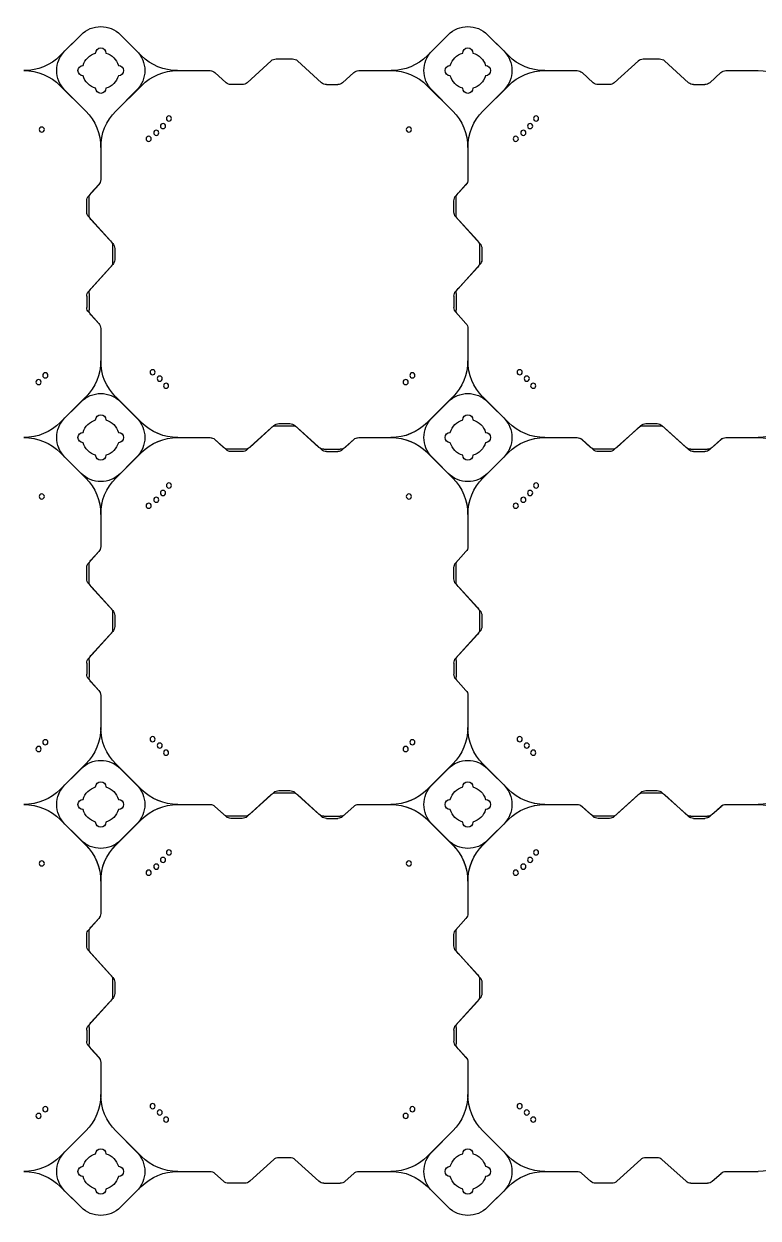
# Model space of a CAD drawing. Header units: millimetres. Extents: x -1612139 to -1260738, y 1141106 to 1536160.
# Drawn here: x -1338032 to -1337032, y 1183512 to 1185140 of the extents above; entities that cross this region are included whole.
import ezdxf

# ---------------------------------------------------------------- set-up
doc = ezdxf.new("R2010")
doc.units = ezdxf.units.MM
doc.header["$LTSCALE"] = 10
doc.layers.get('0').update_dxf_attribs({"linetype": 'CONTINUOUS'})
doc.layers.add('W-FLOAT_BOWL浮筒', color=253, linetype='CONTINUOUS')

# ---------------------------------------------------------------- blocks, each defined once
blk = doc.blocks.new('蓝色')
at = {"layer": 'W-FLOAT_BOWL浮筒', "color": 5}
for p, q in [((7979.5, 1549.2), (7951.2, 1520.9)), ((7957.5, 1527.3), (7979.4, 1549.2)), ((8033.2, 1549.2), (8055.2, 1527.3)), ((8033.2, 1549.2), (8061.5, 1520.9)), ((8479.5, 1549.2), (8451.2, 1520.9)), ((8457.5, 1527.3), (8479.4, 1549.2)), ((8533.2, 1549.2), (8555.2, 1527.3)), ((8533.2, 1549.2), (8561.5, 1520.9)), ((8173.5, 1513.8), (8161.6, 1503)), ((8202.5, 1516.4), (8180.2, 1516.4)), ((8209.2, 1513.8), (8242, 1484)), ((8303.5, 1513.8), (8270.7, 1484)), ((8310.2, 1516.4), (8332.5, 1516.4)), ((8339.2, 1513.8), (8351.1, 1503)), ((8673.5, 1513.8), (8661.6, 1503)), ((8702.5, 1516.4), (8680.2, 1516.4)), ((8709.2, 1513.8), (8742, 1484)), ((8803.5, 1513.8), (8770.7, 1484)), ((8810.2, 1516.4), (8832.5, 1516.4)), ((8839.2, 1513.8), (8851.1, 1503)), ((8110.9, 1500.4), (8154.9, 1500.4)), ((8357.8, 1500.4), (8401.6, 1500.4)), ((8610.9, 1500.4), (8654.9, 1500.4)), ((8857.8, 1500.4), (8901.6, 1500.4)), ((8248.7, 1481.4), (8264, 1481.4)), ((8748.7, 1481.4), (8764, 1481.4)), ((7985.8, 1445.1), (7951.1, 1479.9)), ((7957.5, 1473.5), (7985.8, 1445.2)), ((8026.8, 1445.1), (8061.6, 1479.9)), ((8055.2, 1473.5), (8026.8, 1445.2)), ((8485.8, 1445.1), (8451.1, 1479.9)), ((8457.5, 1473.5), (8485.8, 1445.2)), ((8526.8, 1445.1), (8561.6, 1479.9)), ((8555.2, 1473.5), (8526.8, 1445.2)), ((8006.3, 1351.6), (8006.3, 1395.8)), ((8006.3, 1351.8), (8006.3, 1395.8)), ((8506.3, 1351.6), (8506.3, 1395.8)), ((8506.3, 1351.8), (8506.3, 1395.8)), ((7989.9, 1329.7), (8003.7, 1344.9)), ((7992.9, 1333.2), (8003.7, 1345.1)), ((8489.9, 1329.7), (8503.7, 1344.9)), ((8492.9, 1333.2), (8503.7, 1345.1)), ((7987.3, 1307.7), (7987.3, 1323)), ((7990.3, 1304.2), (7990.3, 1326.5)), ((8487.3, 1307.7), (8487.3, 1323)), ((8490.3, 1304.2), (8490.3, 1326.5)), ((7989.9, 1301), (8019.7, 1268.2)), ((7992.9, 1297.5), (8022.7, 1264.7)), ((8489.9, 1301), (8519.7, 1268.2)), ((8492.9, 1297.5), (8522.7, 1264.7)), ((8022.3, 1239.2), (8022.3, 1261.5)), ((8025.3, 1242.7), (8025.3, 1258)), ((8522.3, 1239.2), (8522.3, 1261.5)), ((8525.3, 1242.7), (8525.3, 1258)), ((7989.9, 1199.7), (8019.7, 1232.5)), ((7992.9, 1203.2), (8022.7, 1236)), ((8489.9, 1199.7), (8519.7, 1232.5)), ((8492.9, 1203.2), (8522.7, 1236)), ((7987.3, 1193), (7987.3, 1177.7)), ((7990.3, 1196.5), (7990.3, 1174.2)), ((8487.3, 1193), (8487.3, 1177.7)), ((8490.3, 1196.5), (8490.3, 1174.2)), ((7989.9, 1171), (8003.7, 1155.8)), ((7992.9, 1167.5), (8003.7, 1155.6)), ((8489.9, 1171), (8503.7, 1155.8)), ((8492.9, 1167.5), (8503.7, 1155.6)), ((8006.3, 1105.1), (8006.3, 1149.1)), ((8006.3, 1105.1), (8006.3, 1148.9)), ((8506.3, 1105.1), (8506.3, 1149.1)), ((8506.3, 1105.1), (8506.3, 1148.9)), ((7951.1, 1020.9), (7985.8, 1055.6)), ((7979.5, 1049.2), (7951.2, 1020.9)), ((7957.5, 1027.2), (7985.8, 1055.5)), ((7957.5, 1027.3), (7979.4, 1049.2)), ((8061.6, 1020.9), (8026.8, 1055.6)), ((8055.2, 1027.2), (8026.8, 1055.5)), ((8033.2, 1049.2), (8055.2, 1027.3)), ((8033.2, 1049.2), (8061.5, 1020.9)), ((8451.1, 1020.9), (8485.8, 1055.6)), ((8479.5, 1049.2), (8451.2, 1020.9)), ((8457.5, 1027.2), (8485.8, 1055.5)), ((8457.5, 1027.3), (8479.4, 1049.2)), ((8561.6, 1020.9), (8526.8, 1055.6)), ((8555.2, 1027.2), (8526.8, 1055.5)), ((8533.2, 1049.2), (8555.2, 1027.3)), ((8533.2, 1049.2), (8561.5, 1020.9)), ((8173.5, 1013.8), (8161.6, 1003)), ((8177, 1016.8), (8161.8, 1003)), ((8202.5, 1016.4), (8180.2, 1016.4)), ((8199, 1019.4), (8183.7, 1019.4)), ((8205.7, 1016.8), (8238.5, 987)), ((8209.2, 1013.8), (8242, 984)), ((8303.5, 1013.8), (8270.7, 984)), ((8307, 1016.8), (8274.2, 987)), ((8310.2, 1016.4), (8332.5, 1016.4)), ((8313.7, 1019.4), (8329, 1019.4)), ((8335.7, 1016.8), (8350.9, 1003)), ((8339.2, 1013.8), (8351.1, 1003)), ((8673.5, 1013.8), (8661.6, 1003)), ((8677, 1016.8), (8661.8, 1003)), ((8702.5, 1016.4), (8680.2, 1016.4)), ((8699, 1019.4), (8683.7, 1019.4)), ((8705.7, 1016.8), (8738.5, 987)), ((8709.2, 1013.8), (8742, 984)), ((8803.5, 1013.8), (8770.7, 984)), ((8807, 1016.8), (8774.2, 987)), ((8810.2, 1016.4), (8832.5, 1016.4)), ((8813.7, 1019.4), (8829, 1019.4)), ((8835.7, 1016.8), (8850.9, 1003)), ((8839.2, 1013.8), (8851.1, 1003)), ((8110.9, 1000.4), (8154.9, 1000.4)), ((8110.9, 1000.4), (8155.1, 1000.4)), ((8357.6, 1000.4), (8401.6, 1000.4)), ((8357.8, 1000.4), (8401.6, 1000.4)), ((8610.9, 1000.4), (8654.9, 1000.4)), ((8610.9, 1000.4), (8655.1, 1000.4)), ((8857.6, 1000.4), (8901.6, 1000.4)), ((8857.8, 1000.4), (8901.6, 1000.4)), ((7985.8, 945.1), (7951.1, 979.9)), ((7979.5, 951.6), (7951.2, 979.9)), ((8026.8, 945.1), (8061.6, 979.9)), ((8033.2, 951.6), (8061.5, 979.9)), ((8245.2, 984.4), (8267.5, 984.4)), ((8248.7, 981.4), (8264, 981.4)), ((8485.8, 945.1), (8451.1, 979.9)), ((8479.5, 951.6), (8451.2, 979.9)), ((8526.8, 945.1), (8561.6, 979.9)), ((8533.2, 951.6), (8561.5, 979.9)), ((8745.2, 984.4), (8767.5, 984.4)), ((8748.7, 981.4), (8764, 981.4)), ((7957.5, 973.5), (7985.8, 945.2)), ((7979.4, 951.6), (7957.5, 973.5)), ((8055.2, 973.5), (8026.8, 945.2)), ((8055.2, 973.5), (8033.2, 951.6)), ((8457.5, 973.5), (8485.8, 945.2)), ((8479.4, 951.6), (8457.5, 973.5)), ((8555.2, 973.5), (8526.8, 945.2)), ((8555.2, 973.5), (8533.2, 951.6)), ((8006.3, 851.6), (8006.3, 895.8)), ((8006.3, 851.8), (8006.3, 895.8)), ((8506.3, 851.6), (8506.3, 895.8)), ((8506.3, 851.8), (8506.3, 895.8)), ((7989.9, 829.7), (8003.7, 844.9)), ((7992.9, 833.2), (8003.7, 845.1)), ((8489.9, 829.7), (8503.7, 844.9)), ((8492.9, 833.2), (8503.7, 845.1)), ((7987.3, 807.7), (7987.3, 823)), ((7990.3, 804.2), (7990.3, 826.5)), ((8487.3, 807.7), (8487.3, 823)), ((8490.3, 804.2), (8490.3, 826.5)), ((7989.9, 801), (8019.7, 768.2)), ((7992.9, 797.5), (8022.7, 764.7)), ((8489.9, 801), (8519.7, 768.2)), ((8492.9, 797.5), (8522.7, 764.7)), ((8022.3, 739.2), (8022.3, 761.5)), ((8025.3, 742.7), (8025.3, 758)), ((8522.3, 739.2), (8522.3, 761.5)), ((8525.3, 742.7), (8525.3, 758)), ((7989.9, 699.7), (8019.7, 732.5)), ((7992.9, 703.2), (8022.7, 736)), ((8489.9, 699.7), (8519.7, 732.5)), ((8492.9, 703.2), (8522.7, 736)), ((7987.3, 693), (7987.3, 677.7)), ((7990.3, 696.5), (7990.3, 674.2)), ((8487.3, 693), (8487.3, 677.7)), ((8490.3, 696.5), (8490.3, 674.2)), ((7989.9, 671), (8003.7, 655.8)), ((7992.9, 667.5), (8003.7, 655.6)), ((8489.9, 671), (8503.7, 655.8)), ((8492.9, 667.5), (8503.7, 655.6)), ((8006.3, 605.1), (8006.3, 649.1)), ((8006.3, 605.1), (8006.3, 648.9)), ((8506.3, 605.1), (8506.3, 649.1)), ((8506.3, 605.1), (8506.3, 648.9)), ((7951.1, 520.9), (7985.8, 555.6)), ((7957.5, 527.2), (7985.8, 555.5)), ((8061.6, 520.9), (8026.8, 555.6)), ((8055.2, 527.2), (8026.8, 555.5)), ((8451.1, 520.9), (8485.8, 555.6)), ((8457.5, 527.2), (8485.8, 555.5)), ((8561.6, 520.9), (8526.8, 555.6)), ((8555.2, 527.2), (8526.8, 555.5)), ((7979.5, 549.2), (7951.2, 520.9)), ((7957.5, 527.3), (7979.4, 549.2)), ((8033.2, 549.2), (8055.2, 527.3)), ((8033.2, 549.2), (8061.5, 520.9)), ((8479.5, 549.2), (8451.2, 520.9)), ((8457.5, 527.3), (8479.4, 549.2)), ((8533.2, 549.2), (8555.2, 527.3)), ((8533.2, 549.2), (8561.5, 520.9)), ((8173.5, 513.8), (8161.6, 503)), ((8177, 516.8), (8161.8, 503)), ((8202.5, 516.4), (8180.2, 516.4)), ((8199, 519.4), (8183.7, 519.4)), ((8205.7, 516.8), (8238.5, 487)), ((8209.2, 513.8), (8242, 484)), ((8303.5, 513.8), (8270.7, 484)), ((8307, 516.8), (8274.2, 487)), ((8310.2, 516.4), (8332.5, 516.4)), ((8313.7, 519.4), (8329, 519.4)), ((8335.7, 516.8), (8350.9, 503)), ((8339.2, 513.8), (8351.1, 503)), ((8673.5, 513.8), (8661.6, 503)), ((8677, 516.8), (8661.8, 503)), ((8702.5, 516.4), (8680.2, 516.4)), ((8699, 519.4), (8683.7, 519.4)), ((8705.7, 516.8), (8738.5, 487)), ((8709.2, 513.8), (8742, 484)), ((8803.5, 513.8), (8770.7, 484)), ((8807, 516.8), (8774.2, 487)), ((8810.2, 516.4), (8832.5, 516.4)), ((8813.7, 519.4), (8829, 519.4)), ((8835.7, 516.8), (8850.9, 503)), ((8839.2, 513.8), (8851.1, 503)), ((8110.9, 500.4), (8155.1, 500.4)), ((8110.9, 500.4), (8154.9, 500.4)), ((8357.6, 500.4), (8401.6, 500.4)), ((8357.8, 500.4), (8401.6, 500.4)), ((8610.9, 500.4), (8655.1, 500.4)), ((8610.9, 500.4), (8654.9, 500.4)), ((8857.6, 500.4), (8901.6, 500.4)), ((8857.8, 500.4), (8901.6, 500.4)), ((7985.8, 445.1), (7951.1, 479.9)), ((7979.5, 451.6), (7951.2, 479.9)), ((7979.4, 451.6), (7957.5, 473.5)), ((7957.5, 473.5), (7985.8, 445.2)), ((8026.8, 445.1), (8061.6, 479.9)), ((8055.2, 473.5), (8026.8, 445.2)), ((8033.2, 451.6), (8061.5, 479.9)), ((8055.2, 473.5), (8033.2, 451.6)), ((8245.2, 484.4), (8267.5, 484.4)), ((8248.7, 481.4), (8264, 481.4)), ((8485.8, 445.1), (8451.1, 479.9)), ((8479.5, 451.6), (8451.2, 479.9)), ((8479.4, 451.6), (8457.5, 473.5)), ((8457.5, 473.5), (8485.8, 445.2)), ((8526.8, 445.1), (8561.6, 479.9)), ((8555.2, 473.5), (8526.8, 445.2)), ((8533.2, 451.6), (8561.5, 479.9)), ((8555.2, 473.5), (8533.2, 451.6)), ((8745.2, 484.4), (8767.5, 484.4)), ((8748.7, 481.4), (8764, 481.4)), ((8006.3, 351.6), (8006.3, 395.8)), ((8006.3, 351.8), (8006.3, 395.8)), ((8506.3, 351.6), (8506.3, 395.8)), ((8506.3, 351.8), (8506.3, 395.8)), ((7989.9, 329.7), (8003.7, 344.9)), ((7992.9, 333.2), (8003.7, 345.1)), ((8489.9, 329.7), (8503.7, 344.9)), ((8492.9, 333.2), (8503.7, 345.1)), ((7990.3, 304.2), (7990.3, 326.5)), ((8490.3, 304.2), (8490.3, 326.5)), ((7987.3, 307.7), (7987.3, 323)), ((8487.3, 307.7), (8487.3, 323)), ((7989.9, 301), (8019.7, 268.2)), ((7992.9, 297.5), (8022.7, 264.7)), ((8489.9, 301), (8519.7, 268.2)), ((8492.9, 297.5), (8522.7, 264.7)), ((8022.3, 239.2), (8022.3, 261.5)), ((8522.3, 239.2), (8522.3, 261.5)), ((8025.3, 242.7), (8025.3, 258)), ((8525.3, 242.7), (8525.3, 258)), ((7989.9, 199.7), (8019.7, 232.5)), ((7992.9, 203.2), (8022.7, 236)), ((8489.9, 199.7), (8519.7, 232.5)), ((8492.9, 203.2), (8522.7, 236)), ((7990.3, 196.5), (7990.3, 174.2)), ((8490.3, 196.5), (8490.3, 174.2)), ((7987.3, 193), (7987.3, 177.7)), ((8487.3, 193), (8487.3, 177.7)), ((7989.9, 171), (8003.7, 155.8)), ((7992.9, 167.5), (8003.7, 155.6)), ((8489.9, 171), (8503.7, 155.8)), ((8492.9, 167.5), (8503.7, 155.6)), ((8006.3, 105.1), (8006.3, 149.1)), ((8006.3, 105.1), (8006.3, 148.9)), ((8506.3, 105.1), (8506.3, 149.1)), ((8506.3, 105.1), (8506.3, 148.9)), ((7951.1, 20.9), (7985.8, 55.6)), ((7957.5, 27.2), (7985.8, 55.5)), ((8061.6, 20.9), (8026.8, 55.6)), ((8055.2, 27.2), (8026.8, 55.5)), ((8451.1, 20.9), (8485.8, 55.6)), ((8457.5, 27.2), (8485.8, 55.5)), ((8561.6, 20.9), (8526.8, 55.6)), ((8555.2, 27.2), (8526.8, 55.5)), ((8177, 16.8), (8161.8, 3)), ((8199, 19.4), (8183.7, 19.4)), ((8205.7, 16.8), (8238.5, -13)), ((8307, 16.8), (8274.2, -13)), ((8313.7, 19.4), (8329, 19.4)), ((8335.7, 16.8), (8350.9, 3)), ((8677, 16.8), (8661.8, 3)), ((8699, 19.4), (8683.7, 19.4)), ((8705.7, 16.8), (8738.5, -13)), ((8807, 16.8), (8774.2, -13)), ((8813.7, 19.4), (8829, 19.4)), ((8835.7, 16.8), (8850.9, 3)), ((8110.9, 0.4), (8155.1, 0.4)), ((8357.6, 0.4), (8401.6, 0.4)), ((8610.9, 0.4), (8655.1, 0.4)), ((8857.6, 0.4), (8901.6, 0.4)), ((8245.2, -15.6), (8267.5, -15.6)), ((8745.2, -15.6), (8767.5, -15.6)), ((7979.5, -48.4), (7951.2, -20.1)), ((7979.4, -48.4), (7957.5, -26.5)), ((8033.2, -48.4), (8061.5, -20.1)), ((8055.2, -26.5), (8033.2, -48.4)), ((8479.5, -48.4), (8451.2, -20.1)), ((8479.4, -48.4), (8457.5, -26.5)), ((8533.2, -48.4), (8561.5, -20.1)), ((8555.2, -26.5), (8533.2, -48.4))]:
    blk.add_line(p, q, dxfattribs=at)
for centre in [(8095.3, 1429.8), (8595.3, 1429.8), (7921.6, 1424.8), (7930.8, 1415.6), (8086.6, 1420.1), (8421.6, 1424.8), (8430.8, 1415.6), (8586.6, 1420.1), (8076.9, 1411.4), (8576.9, 1411.4), (8071.6, 1093.3), (8571.6, 1093.3), (7926, 1080.7), (8081.9, 1085.1), (8091.1, 1075.9), (8426, 1080.7), (8581.9, 1085.1), (8591.1, 1075.9), (8099.2, 1065.7), (8599.2, 1065.7), (7921.6, 924.8), (8095.3, 929.8), (8421.6, 924.8), (8595.3, 929.8), (7930.8, 915.6), (8076.9, 911.4), (8086.6, 920.1), (8430.8, 915.6), (8576.9, 911.4), (8586.6, 920.1), (8071.6, 593.3), (8081.9, 585.1), (8571.6, 593.3), (8581.9, 585.1), (7926, 580.7), (8091.1, 575.9), (8426, 580.7), (8591.1, 575.9), (8099.2, 565.7), (8599.2, 565.7), (7921.6, 424.8), (8086.6, 420.1), (8095.3, 429.8), (8421.6, 424.8), (8586.6, 420.1), (8595.3, 429.8), (7930.8, 415.6), (8076.9, 411.4), (8430.8, 415.6), (8576.9, 411.4), (7926, 80.7), (8071.6, 93.3), (8081.9, 85.1), (8426, 80.7), (8571.6, 93.3), (8581.9, 85.1), (8091.1, 75.9), (8099.2, 65.7), (8591.1, 75.9), (8599.2, 65.7)]:
    blk.add_circle(centre, 3.5, dxfattribs=at)
for centre, radius, start, end in [((8006.3, 1522.3), 38, 45, 135), ((8006.4, 1522.3), 38, 45, 135), ((8506.3, 1522.3), 38, 45, 135), ((8506.4, 1522.3), 38, 45, 135), ((8006.3, 1524.4), 7, 0, 180), ((8006.3, 1524.4), 7, 0, 180), ((8506.3, 1524.4), 7, 0, 180), ((8506.3, 1524.4), 7, 0, 180), ((7901.7, 1570.4), 70, 270, 315), ((7984.4, 1500.4), 38, 135, 225), ((8006.3, 1500.4), 25, 106.2602, 163.7398), ((8006.3, 1500.4), 25, 106.2602, 163.7398), ((8006.3, 1500.4), 25, 16.2602, 73.7398), ((8006.3, 1500.4), 25, 16.2602, 73.7398), ((8028.3, 1500.4), 38, 315, 45), ((8111, 1570.4), 70, 225, 270), ((8180.2, 1506.4), 10, 90, 132.2737), ((8202.5, 1506.4), 10, 47.7263, 90), ((8310.2, 1506.4), 10, 90, 132.2737), ((8332.5, 1506.4), 10, 47.7263, 90), ((8401.7, 1570.4), 70, 270, 315), ((8484.4, 1500.4), 38, 135, 225), ((8506.3, 1500.4), 25, 106.2602, 163.7398), ((8506.3, 1500.4), 25, 106.2602, 163.7398), ((8506.3, 1500.4), 25, 16.2602, 73.7398), ((8506.3, 1500.4), 25, 16.2602, 73.7398), ((8528.3, 1500.4), 38, 315, 45), ((8611, 1570.4), 70, 225, 270), ((8680.2, 1506.4), 10, 90, 132.2737), ((8702.5, 1506.4), 10, 47.7263, 90), ((8810.2, 1506.4), 10, 90, 132.2737), ((8832.5, 1506.4), 10, 47.7263, 90), ((7901.6, 1430.4), 70, 45, 90), ((7982.3, 1500.4), 7, 90, 270), ((7982.3, 1500.4), 7, 90, 270), ((8030.3, 1500.4), 7, 270, 90), ((8030.3, 1500.4), 7, 270, 90), ((8111.1, 1430.4), 70, 90, 135), ((8154.9, 1510.4), 10, 270, 312.2737), ((8357.8, 1510.4), 10, 227.7263, 270), ((8401.6, 1430.4), 70, 45, 90), ((8482.3, 1500.4), 7, 90, 270), ((8482.3, 1500.4), 7, 90, 270), ((8530.3, 1500.4), 7, 270, 90), ((8530.3, 1500.4), 7, 270, 90), ((8611.1, 1430.4), 70, 90, 135), ((8654.9, 1510.4), 10, 270, 312.2737), ((8857.8, 1510.4), 10, 227.7263, 270), ((8901.6, 1430.4), 70, 45, 90), ((8006.3, 1500.4), 25, 196.2602, 253.7398), ((8006.3, 1500.4), 25, 196.2602, 253.7398), ((8006.3, 1500.4), 25, 286.2602, 343.7398), ((8006.3, 1500.4), 25, 286.2602, 343.7398), ((8248.7, 1491.4), 10, 227.7263, 270), ((8264, 1491.4), 10, 270, 312.2737), ((8506.3, 1500.4), 25, 196.2602, 253.7398), ((8506.3, 1500.4), 25, 196.2602, 253.7398), ((8506.3, 1500.4), 25, 286.2602, 343.7398), ((8506.3, 1500.4), 25, 286.2602, 343.7398), ((8748.7, 1491.4), 10, 227.7263, 270), ((8764, 1491.4), 10, 270, 312.2737), ((8006.3, 1476.4), 7, 180, 0), ((8006.3, 1476.4), 7, 180, 0), ((8506.3, 1476.4), 7, 180, 0), ((8506.3, 1476.4), 7, 180, 0), ((7936.3, 1395.7), 70, 0, 45), ((7936.3, 1395.7), 70, 0, 45), ((8076.3, 1395.7), 70, 135, 180), ((8076.3, 1395.7), 70, 135, 180), ((8436.3, 1395.7), 70, 0, 45), ((8436.3, 1395.7), 70, 0, 45), ((8576.3, 1395.7), 70, 135, 180), ((8576.3, 1395.7), 70, 135, 180), ((7996.3, 1351.8), 10, 317.7263, 0), ((7996.3, 1351.6), 10, 317.7263, 0), ((8496.3, 1351.8), 10, 317.7263, 0), ((8496.3, 1351.6), 10, 317.7263, 0), ((7997.3, 1323), 10, 137.7263, 180), ((8000.3, 1326.5), 10, 137.7263, 180), ((8497.3, 1323), 10, 137.7263, 180), ((8500.3, 1326.5), 10, 137.7263, 180), ((7997.3, 1307.7), 10, 180, 222.2737), ((8000.3, 1304.2), 10, 180, 222.2737), ((8497.3, 1307.7), 10, 180, 222.2737), ((8500.3, 1304.2), 10, 180, 222.2737), ((8012.3, 1261.5), 10, 0, 42.2737), ((8015.3, 1258), 10, 0, 42.2737), ((8512.3, 1261.5), 10, 0, 42.2737), ((8515.3, 1258), 10, 0, 42.2737), ((8012.3, 1239.2), 10, 317.7263, 0), ((8015.3, 1242.7), 10, 317.7263, 0), ((8512.3, 1239.2), 10, 317.7263, 0), ((8515.3, 1242.7), 10, 317.7263, 0), ((7997.3, 1193), 10, 137.7263, 180), ((8000.3, 1196.5), 10, 137.7263, 180), ((8497.3, 1193), 10, 137.7263, 180), ((8500.3, 1196.5), 10, 137.7263, 180), ((7997.3, 1177.7), 10, 180, 222.2737), ((8000.3, 1174.2), 10, 180, 222.2737), ((8497.3, 1177.7), 10, 180, 222.2737), ((8500.3, 1174.2), 10, 180, 222.2737), ((7996.3, 1149.1), 10, 0, 42.2737), ((7996.3, 1148.9), 10, 0, 42.2737), ((8496.3, 1149.1), 10, 0, 42.2737), ((8496.3, 1148.9), 10, 0, 42.2737), ((7936.3, 1105.1), 70, 315, 0), ((7936.3, 1105), 70, 315, 0), ((8076.3, 1105.1), 70, 180, 225), ((8076.3, 1105), 70, 180, 225), ((8436.3, 1105.1), 70, 315, 0), ((8436.3, 1105), 70, 315, 0), ((8576.3, 1105.1), 70, 180, 225), ((8576.3, 1105), 70, 180, 225), ((8006.3, 1022.3), 38, 45, 135), ((8006.4, 1022.3), 38, 45, 135), ((8506.3, 1022.3), 38, 45, 135), ((8506.4, 1022.3), 38, 45, 135), ((7984.4, 1000.4), 38, 135, 225), ((7984.4, 1000.3), 38, 135, 225), ((8006.3, 1024.4), 7, 0, 180), ((8006.3, 1024.4), 7, 0, 180), ((8006.3, 1024.4), 7, 0, 180), ((8006.3, 1024.4), 7, 0, 180), ((8028.3, 1000.4), 38, 315, 45), ((8028.3, 1000.3), 38, 315, 45), ((8484.4, 1000.4), 38, 135, 225), ((8484.4, 1000.3), 38, 135, 225), ((8506.3, 1024.4), 7, 0, 180), ((8506.3, 1024.4), 7, 0, 180), ((8506.3, 1024.4), 7, 0, 180), ((8506.3, 1024.4), 7, 0, 180), ((8528.3, 1000.4), 38, 315, 45), ((8528.3, 1000.3), 38, 315, 45), ((7901.6, 1070.4), 70, 270, 315), ((7901.7, 1070.4), 70, 270, 315), ((8006.3, 1000.4), 25, 106.2602, 163.7398), ((8006.3, 1000.4), 25, 106.2602, 163.7398), ((8006.3, 1000.4), 25, 106.2602, 163.7398), ((8006.3, 1000.4), 25, 106.2602, 163.7398), ((8006.3, 1000.4), 25, 16.2602, 73.7398), ((8006.3, 1000.4), 25, 16.2602, 73.7398), ((8006.3, 1000.4), 25, 16.2602, 73.7398), ((8006.3, 1000.4), 25, 16.2602, 73.7398), ((8111, 1070.4), 70, 225, 270), ((8111.1, 1070.4), 70, 225, 270), ((8180.2, 1006.4), 10, 90, 132.2737), ((8183.7, 1009.4), 10, 90, 132.2737), ((8199, 1009.4), 10, 47.7263, 90), ((8202.5, 1006.4), 10, 47.7263, 90), ((8310.2, 1006.4), 10, 90, 132.2737), ((8313.7, 1009.4), 10, 90, 132.2737), ((8329, 1009.4), 10, 47.7263, 90), ((8332.5, 1006.4), 10, 47.7263, 90), ((8401.6, 1070.4), 70, 270, 315), ((8401.7, 1070.4), 70, 270, 315), ((8506.3, 1000.4), 25, 106.2602, 163.7398), ((8506.3, 1000.4), 25, 106.2602, 163.7398), ((8506.3, 1000.4), 25, 106.2602, 163.7398), ((8506.3, 1000.4), 25, 106.2602, 163.7398), ((8506.3, 1000.4), 25, 16.2602, 73.7398), ((8506.3, 1000.4), 25, 16.2602, 73.7398), ((8506.3, 1000.4), 25, 16.2602, 73.7398), ((8506.3, 1000.4), 25, 16.2602, 73.7398), ((8611, 1070.4), 70, 225, 270), ((8611.1, 1070.4), 70, 225, 270), ((8680.2, 1006.4), 10, 90, 132.2737), ((8683.7, 1009.4), 10, 90, 132.2737), ((8699, 1009.4), 10, 47.7263, 90), ((8702.5, 1006.4), 10, 47.7263, 90), ((8810.2, 1006.4), 10, 90, 132.2737), ((8813.7, 1009.4), 10, 90, 132.2737), ((8829, 1009.4), 10, 47.7263, 90), ((8832.5, 1006.4), 10, 47.7263, 90), ((8901.6, 1070.4), 70, 270, 315), ((7901.6, 930.4), 70, 45, 90), ((7901.7, 930.4), 70, 45, 90), ((7982.3, 1000.4), 7, 90, 270), ((7982.3, 1000.4), 7, 90, 270), ((7982.3, 1000.4), 7, 90, 270), ((7982.3, 1000.4), 7, 90, 270), ((8006.3, 1000.4), 25, 196.2602, 253.7398), ((8006.3, 1000.4), 25, 196.2602, 253.7398), ((8006.3, 1000.4), 25, 196.2602, 253.7398), ((8006.3, 1000.4), 25, 196.2602, 253.7398), ((8006.3, 1000.4), 25, 286.2602, 343.7398), ((8006.3, 1000.4), 25, 286.2602, 343.7398), ((8006.3, 1000.4), 25, 286.2602, 343.7398), ((8006.3, 1000.4), 25, 286.2602, 343.7398), ((8030.3, 1000.4), 7, 270, 90), ((8030.3, 1000.4), 7, 270, 90), ((8030.3, 1000.4), 7, 270, 90), ((8030.3, 1000.4), 7, 270, 90), ((8111, 930.4), 70, 90, 135), ((8111.1, 930.4), 70, 90, 135), ((8154.9, 1010.4), 10, 270, 312.2737), ((8155.1, 1010.4), 10, 270, 312.2737), ((8357.6, 1010.4), 10, 227.7263, 270), ((8357.8, 1010.4), 10, 227.7263, 270), ((8401.6, 930.4), 70, 45, 90), ((8401.7, 930.4), 70, 45, 90), ((8482.3, 1000.4), 7, 90, 270), ((8482.3, 1000.4), 7, 90, 270), ((8482.3, 1000.4), 7, 90, 270), ((8482.3, 1000.4), 7, 90, 270), ((8506.3, 1000.4), 25, 196.2602, 253.7398), ((8506.3, 1000.4), 25, 196.2602, 253.7398), ((8506.3, 1000.4), 25, 196.2602, 253.7398), ((8506.3, 1000.4), 25, 196.2602, 253.7398), ((8506.3, 1000.4), 25, 286.2602, 343.7398), ((8506.3, 1000.4), 25, 286.2602, 343.7398), ((8506.3, 1000.4), 25, 286.2602, 343.7398), ((8506.3, 1000.4), 25, 286.2602, 343.7398), ((8530.3, 1000.4), 7, 270, 90), ((8530.3, 1000.4), 7, 270, 90), ((8530.3, 1000.4), 7, 270, 90), ((8530.3, 1000.4), 7, 270, 90), ((8611, 930.4), 70, 90, 135), ((8611.1, 930.4), 70, 90, 135), ((8654.9, 1010.4), 10, 270, 312.2737), ((8655.1, 1010.4), 10, 270, 312.2737), ((8857.6, 1010.4), 10, 227.7263, 270), ((8857.8, 1010.4), 10, 227.7263, 270), ((8901.6, 930.4), 70, 45, 90), ((8245.2, 994.4), 10, 227.7263, 270), ((8248.7, 991.4), 10, 227.7263, 270), ((8264, 991.4), 10, 270, 312.2737), ((8267.5, 994.4), 10, 270, 312.2737), ((8745.2, 994.4), 10, 227.7263, 270), ((8748.7, 991.4), 10, 227.7263, 270), ((8764, 991.4), 10, 270, 312.2737), ((8767.5, 994.4), 10, 270, 312.2737), ((8006.3, 976.4), 7, 180, 0), ((8006.3, 976.4), 7, 180, 0), ((8006.3, 976.4), 7, 180, 0), ((8006.3, 976.4), 7, 180, 0), ((8506.3, 976.4), 7, 180, 0), ((8506.3, 976.4), 7, 180, 0), ((8506.3, 976.4), 7, 180, 0), ((8506.3, 976.4), 7, 180, 0), ((8006.3, 978.4), 38, 225, 315), ((8006.4, 978.4), 38, 225, 315), ((7936.3, 895.7), 70, 0, 45), ((7936.3, 895.7), 70, 0, 45), ((8076.3, 895.7), 70, 135, 180), ((8076.3, 895.7), 70, 135, 180), ((8506.3, 978.4), 38, 225, 315), ((8506.4, 978.4), 38, 225, 315), ((8436.3, 895.7), 70, 0, 45), ((8436.3, 895.7), 70, 0, 45), ((8576.3, 895.7), 70, 135, 180), ((8576.3, 895.7), 70, 135, 180), ((7996.3, 851.8), 10, 317.7263, 0), ((7996.3, 851.6), 10, 317.7263, 0), ((8496.3, 851.8), 10, 317.7263, 0), ((8496.3, 851.6), 10, 317.7263, 0), ((8000.3, 826.5), 10, 137.7263, 180), ((8500.3, 826.5), 10, 137.7263, 180), ((7997.3, 823), 10, 137.7263, 180), ((8497.3, 823), 10, 137.7263, 180), ((7997.3, 807.7), 10, 180, 222.2737), ((8000.3, 804.2), 10, 180, 222.2737), ((8497.3, 807.7), 10, 180, 222.2737), ((8500.3, 804.2), 10, 180, 222.2737), ((8012.3, 761.5), 10, 0, 42.2737), ((8512.3, 761.5), 10, 0, 42.2737), ((8015.3, 758), 10, 0, 42.2737), ((8515.3, 758), 10, 0, 42.2737), ((8012.3, 739.2), 10, 317.7263, 0), ((8015.3, 742.7), 10, 317.7263, 0), ((8512.3, 739.2), 10, 317.7263, 0), ((8515.3, 742.7), 10, 317.7263, 0), ((8000.3, 696.5), 10, 137.7263, 180), ((8500.3, 696.5), 10, 137.7263, 180), ((7997.3, 693), 10, 137.7263, 180), ((8497.3, 693), 10, 137.7263, 180), ((7997.3, 677.7), 10, 180, 222.2737), ((8000.3, 674.2), 10, 180, 222.2737), ((8497.3, 677.7), 10, 180, 222.2737), ((8500.3, 674.2), 10, 180, 222.2737), ((7996.3, 649.1), 10, 0, 42.2737), ((7996.3, 648.9), 10, 0, 42.2737), ((8496.3, 649.1), 10, 0, 42.2737), ((8496.3, 648.9), 10, 0, 42.2737), ((7936.3, 605.1), 70, 315, 0), ((7936.3, 605), 70, 315, 0), ((8076.3, 605.1), 70, 180, 225), ((8076.3, 605), 70, 180, 225), ((8436.3, 605.1), 70, 315, 0), ((8436.3, 605), 70, 315, 0), ((8576.3, 605.1), 70, 180, 225), ((8576.3, 605), 70, 180, 225), ((8006.3, 522.3), 38, 45, 135), ((8006.4, 522.3), 38, 45, 135), ((8506.3, 522.3), 38, 45, 135), ((8506.4, 522.3), 38, 45, 135), ((7901.6, 570.4), 70, 270, 315), ((7901.7, 570.4), 70, 270, 315), ((7984.4, 500.4), 38, 135, 225), ((7984.4, 500.3), 38, 135, 225), ((8006.3, 500.4), 25, 106.2602, 163.7398), ((8006.3, 500.4), 25, 106.2602, 163.7398), ((8006.3, 500.4), 25, 106.2602, 163.7398), ((8006.3, 500.4), 25, 106.2602, 163.7398), ((8006.3, 524.4), 7, 0, 180), ((8006.3, 524.4), 7, 0, 180), ((8006.3, 524.4), 7, 0, 180), ((8006.3, 524.4), 7, 0, 180), ((8006.3, 500.4), 25, 16.2602, 73.7398), ((8006.3, 500.4), 25, 16.2602, 73.7398), ((8006.3, 500.4), 25, 16.2602, 73.7398), ((8006.3, 500.4), 25, 16.2602, 73.7398), ((8028.3, 500.4), 38, 315, 45), ((8028.3, 500.3), 38, 315, 45), ((8111, 570.4), 70, 225, 270), ((8111.1, 570.4), 70, 225, 270), ((8401.6, 570.4), 70, 270, 315), ((8401.7, 570.4), 70, 270, 315), ((8484.4, 500.4), 38, 135, 225), ((8484.4, 500.3), 38, 135, 225), ((8506.3, 500.4), 25, 106.2602, 163.7398), ((8506.3, 500.4), 25, 106.2602, 163.7398), ((8506.3, 500.4), 25, 106.2602, 163.7398), ((8506.3, 500.4), 25, 106.2602, 163.7398), ((8506.3, 524.4), 7, 0, 180), ((8506.3, 524.4), 7, 0, 180), ((8506.3, 524.4), 7, 0, 180), ((8506.3, 524.4), 7, 0, 180), ((8506.3, 500.4), 25, 16.2602, 73.7398), ((8506.3, 500.4), 25, 16.2602, 73.7398), ((8506.3, 500.4), 25, 16.2602, 73.7398), ((8506.3, 500.4), 25, 16.2602, 73.7398), ((8528.3, 500.4), 38, 315, 45), ((8528.3, 500.3), 38, 315, 45), ((8611, 570.4), 70, 225, 270), ((8611.1, 570.4), 70, 225, 270), ((8901.6, 570.4), 70, 270, 315), ((7982.3, 500.4), 7, 90, 270), ((7982.3, 500.4), 7, 90, 270), ((7982.3, 500.4), 7, 90, 270), ((7982.3, 500.4), 7, 90, 270), ((8030.3, 500.4), 7, 270, 90), ((8030.3, 500.4), 7, 270, 90), ((8030.3, 500.4), 7, 270, 90), ((8030.3, 500.4), 7, 270, 90), ((8180.2, 506.4), 10, 90, 132.2737), ((8183.7, 509.4), 10, 90, 132.2737), ((8199, 509.4), 10, 47.7263, 90), ((8202.5, 506.4), 10, 47.7263, 90), ((8310.2, 506.4), 10, 90, 132.2737), ((8313.7, 509.4), 10, 90, 132.2737), ((8329, 509.4), 10, 47.7263, 90), ((8332.5, 506.4), 10, 47.7263, 90), ((8482.3, 500.4), 7, 90, 270), ((8482.3, 500.4), 7, 90, 270), ((8482.3, 500.4), 7, 90, 270), ((8482.3, 500.4), 7, 90, 270), ((8530.3, 500.4), 7, 270, 90), ((8530.3, 500.4), 7, 270, 90), ((8530.3, 500.4), 7, 270, 90), ((8530.3, 500.4), 7, 270, 90), ((8680.2, 506.4), 10, 90, 132.2737), ((8683.7, 509.4), 10, 90, 132.2737), ((8699, 509.4), 10, 47.7263, 90), ((8702.5, 506.4), 10, 47.7263, 90), ((8810.2, 506.4), 10, 90, 132.2737), ((8813.7, 509.4), 10, 90, 132.2737), ((8829, 509.4), 10, 47.7263, 90), ((8832.5, 506.4), 10, 47.7263, 90), ((7901.6, 430.4), 70, 45, 90), ((7901.7, 430.4), 70, 45, 90), ((8006.3, 500.4), 25, 196.2602, 253.7398), ((8006.3, 500.4), 25, 196.2602, 253.7398), ((8006.3, 500.4), 25, 196.2602, 253.7398), ((8006.3, 500.4), 25, 196.2602, 253.7398), ((8006.3, 500.4), 25, 286.2602, 343.7398), ((8006.3, 500.4), 25, 286.2602, 343.7398), ((8006.3, 500.4), 25, 286.2602, 343.7398), ((8006.3, 500.4), 25, 286.2602, 343.7398), ((8111, 430.4), 70, 90, 135), ((8111.1, 430.4), 70, 90, 135), ((8154.9, 510.4), 10, 270, 312.2737), ((8155.1, 510.4), 10, 270, 312.2737), ((8357.6, 510.4), 10, 227.7263, 270), ((8357.8, 510.4), 10, 227.7263, 270), ((8401.6, 430.4), 70, 45, 90), ((8401.7, 430.4), 70, 45, 90), ((8506.3, 500.4), 25, 196.2602, 253.7398), ((8506.3, 500.4), 25, 196.2602, 253.7398), ((8506.3, 500.4), 25, 196.2602, 253.7398), ((8506.3, 500.4), 25, 196.2602, 253.7398), ((8506.3, 500.4), 25, 286.2602, 343.7398), ((8506.3, 500.4), 25, 286.2602, 343.7398), ((8506.3, 500.4), 25, 286.2602, 343.7398), ((8506.3, 500.4), 25, 286.2602, 343.7398), ((8611, 430.4), 70, 90, 135), ((8611.1, 430.4), 70, 90, 135), ((8654.9, 510.4), 10, 270, 312.2737), ((8655.1, 510.4), 10, 270, 312.2737), ((8857.6, 510.4), 10, 227.7263, 270), ((8857.8, 510.4), 10, 227.7263, 270), ((8901.6, 430.4), 70, 45, 90), ((8006.3, 476.4), 7, 180, 0), ((8006.3, 476.4), 7, 180, 0), ((8006.3, 476.4), 7, 180, 0), ((8006.3, 476.4), 7, 180, 0), ((8245.2, 494.4), 10, 227.7263, 270), ((8248.7, 491.4), 10, 227.7263, 270), ((8264, 491.4), 10, 270, 312.2737), ((8267.5, 494.4), 10, 270, 312.2737), ((8506.3, 476.4), 7, 180, 0), ((8506.3, 476.4), 7, 180, 0), ((8506.3, 476.4), 7, 180, 0), ((8506.3, 476.4), 7, 180, 0), ((8745.2, 494.4), 10, 227.7263, 270), ((8748.7, 491.4), 10, 227.7263, 270), ((8764, 491.4), 10, 270, 312.2737), ((8767.5, 494.4), 10, 270, 312.2737), ((8006.3, 478.4), 38, 225, 315), ((8006.4, 478.4), 38, 225, 315), ((7936.3, 395.7), 70, 0, 45), ((7936.3, 395.7), 70, 0, 45), ((8076.3, 395.7), 70, 135, 180), ((8076.3, 395.7), 70, 135, 180), ((8506.3, 478.4), 38, 225, 315), ((8506.4, 478.4), 38, 225, 315), ((8436.3, 395.7), 70, 0, 45), ((8436.3, 395.7), 70, 0, 45), ((8576.3, 395.7), 70, 135, 180), ((8576.3, 395.7), 70, 135, 180), ((7996.3, 351.8), 10, 317.7263, 0), ((7996.3, 351.6), 10, 317.7263, 0), ((8496.3, 351.8), 10, 317.7263, 0), ((8496.3, 351.6), 10, 317.7263, 0), ((7997.3, 323), 10, 137.7263, 180), ((8000.3, 326.5), 10, 137.7263, 180), ((8497.3, 323), 10, 137.7263, 180), ((8500.3, 326.5), 10, 137.7263, 180), ((7997.3, 307.7), 10, 180, 222.2737), ((8000.3, 304.2), 10, 180, 222.2737), ((8497.3, 307.7), 10, 180, 222.2737), ((8500.3, 304.2), 10, 180, 222.2737), ((8012.3, 261.5), 10, 0, 42.2737), ((8015.3, 258), 10, 0, 42.2737), ((8512.3, 261.5), 10, 0, 42.2737), ((8515.3, 258), 10, 0, 42.2737), ((8012.3, 239.2), 10, 317.7263, 0), ((8015.3, 242.7), 10, 317.7263, 0), ((8512.3, 239.2), 10, 317.7263, 0), ((8515.3, 242.7), 10, 317.7263, 0), ((7997.3, 193), 10, 137.7263, 180), ((8000.3, 196.5), 10, 137.7263, 180), ((8497.3, 193), 10, 137.7263, 180), ((8500.3, 196.5), 10, 137.7263, 180), ((7997.3, 177.7), 10, 180, 222.2737), ((8000.3, 174.2), 10, 180, 222.2737), ((8497.3, 177.7), 10, 180, 222.2737), ((8500.3, 174.2), 10, 180, 222.2737), ((7996.3, 149.1), 10, 0, 42.2737), ((7996.3, 148.9), 10, 0, 42.2737), ((8496.3, 149.1), 10, 0, 42.2737), ((8496.3, 148.9), 10, 0, 42.2737), ((7936.3, 105.1), 70, 315, 0), ((7936.3, 105), 70, 315, 0), ((8076.3, 105.1), 70, 180, 225), ((8076.3, 105), 70, 180, 225), ((8436.3, 105.1), 70, 315, 0), ((8436.3, 105), 70, 315, 0), ((8576.3, 105.1), 70, 180, 225), ((8576.3, 105), 70, 180, 225), ((7901.6, 70.4), 70, 270, 315), ((7984.4, 0.3), 38, 135, 225), ((8006.3, 0.4), 25, 106.2602, 163.7398), ((8006.3, 0.4), 25, 106.2602, 163.7398), ((8006.3, 24.4), 7, 0, 180), ((8006.3, 24.4), 7, 0, 180), ((8006.3, 0.4), 25, 16.2602, 73.7398), ((8006.3, 0.4), 25, 16.2602, 73.7398), ((8028.3, 0.3), 38, 315, 45), ((8111.1, 70.4), 70, 225, 270), ((8183.7, 9.4), 10, 90, 132.2737), ((8199, 9.4), 10, 47.7263, 90), ((8313.7, 9.4), 10, 90, 132.2737), ((8329, 9.4), 10, 47.7263, 90), ((8401.6, 70.4), 70, 270, 315), ((8484.4, 0.3), 38, 135, 225), ((8506.3, 0.4), 25, 106.2602, 163.7398), ((8506.3, 0.4), 25, 106.2602, 163.7398), ((8506.3, 24.4), 7, 0, 180), ((8506.3, 24.4), 7, 0, 180), ((8506.3, 0.4), 25, 16.2602, 73.7398), ((8506.3, 0.4), 25, 16.2602, 73.7398), ((8528.3, 0.3), 38, 315, 45), ((8611.1, 70.4), 70, 225, 270), ((8683.7, 9.4), 10, 90, 132.2737), ((8699, 9.4), 10, 47.7263, 90), ((8813.7, 9.4), 10, 90, 132.2737), ((8829, 9.4), 10, 47.7263, 90), ((8901.6, 70.4), 70, 270, 315), ((7901.7, -69.6), 70, 45, 90), ((7982.3, 0.4), 7, 90, 270), ((7982.3, 0.4), 7, 90, 270), ((8030.3, 0.4), 7, 270, 90), ((8030.3, 0.4), 7, 270, 90), ((8111, -69.6), 70, 90, 135), ((8155.1, 10.4), 10, 270, 312.2737), ((8357.6, 10.4), 10, 227.7263, 270), ((8401.7, -69.6), 70, 45, 90), ((8482.3, 0.4), 7, 90, 270), ((8482.3, 0.4), 7, 90, 270), ((8530.3, 0.4), 7, 270, 90), ((8530.3, 0.4), 7, 270, 90), ((8611, -69.6), 70, 90, 135), ((8655.1, 10.4), 10, 270, 312.2737), ((8857.6, 10.4), 10, 227.7263, 270), ((8006.3, 0.4), 25, 196.2602, 253.7398), ((8006.3, 0.4), 25, 196.2602, 253.7398), ((8006.3, 0.4), 25, 286.2602, 343.7398), ((8006.3, 0.4), 25, 286.2602, 343.7398), ((8245.2, -5.6), 10, 227.7263, 270), ((8267.5, -5.6), 10, 270, 312.2737), ((8506.3, 0.4), 25, 196.2602, 253.7398), ((8506.3, 0.4), 25, 196.2602, 253.7398), ((8506.3, 0.4), 25, 286.2602, 343.7398), ((8506.3, 0.4), 25, 286.2602, 343.7398), ((8745.2, -5.6), 10, 227.7263, 270), ((8767.5, -5.6), 10, 270, 312.2737), ((8006.3, -23.6), 7, 180, 0), ((8006.3, -23.6), 7, 180, 0), ((8506.3, -23.6), 7, 180, 0), ((8506.3, -23.6), 7, 180, 0), ((8006.3, -21.6), 38, 225, 315), ((8006.4, -21.6), 38, 225, 315), ((8506.3, -21.6), 38, 225, 315), ((8506.4, -21.6), 38, 225, 315)]:
    blk.add_arc(centre, radius, start, end, dxfattribs=at)

msp = doc.modelspace()

# ---------------------------------------------------------------- block references
at = {"xscale": -1, "rotation": 180}
msp.add_blockref('蓝色', (-1345933.8, 1185076.5), dxfattribs=at)

doc.saveas('drawing.dxf')
